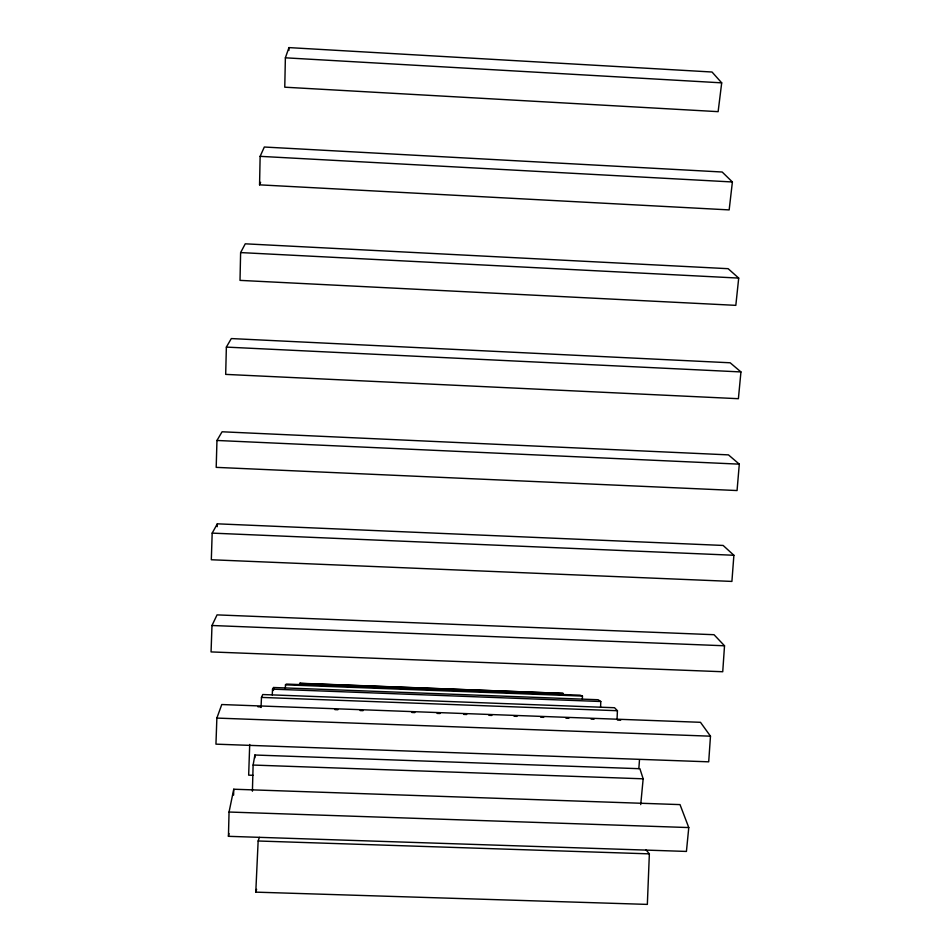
<?xml version="1.0" encoding="UTF-8"?>
<svg xmlns="http://www.w3.org/2000/svg" width="952" height="952" viewBox="0 0 952 952"><rect width="100%" height="100%" fill="white"/><g stroke="black" fill="none" stroke-linecap="round" stroke-linejoin="round"><path stroke-width="1.43" d="M259.563 184.843L260.134 156.342L264.323 147.024L722.187 172.014L732.397 181.975L729.161 209.904L259.563 184.843L260.61 182.308M285.374 57.81L284.767 87.191L718.129 111.658L721.699 82.848L712.025 72.019L288.956 47.6L285.374 57.81L721.699 82.848M240.618 252.577L240.011 280.376L735.825 305.354L738.704 278.091L728.137 268.69L245.271 243.819L240.618 252.577L738.704 278.091M288.896 50.456L288.956 47.6M226.362 347.099L225.684 374.386L738.395 398.698L740.942 371.935L730.16 362.783L231.312 338.567L226.362 347.099L740.942 371.935M228.444 836.32L229.051 812.032L233.752 789.22L680.014 804.607L688.772 827.562L686.428 851.433L228.444 836.32L228.992 833.559M233.597 795.134L233.752 789.22M252.411 791.219L253.113 765.051L254.898 755.019L639.899 768.716L643.159 778.807L640.72 804.595M254.827 757.899L254.898 755.019M216.961 440.467L216.199 467.361L737.062 490.542L739.299 464.148L728.458 454.877L222.078 431.78L216.961 440.467L739.299 464.148M212.177 533.12L211.32 559.752L731.909 581.422L733.885 555.266L723.139 545.448L217.33 523.826L212.177 533.12L733.885 555.266M217.234 526.694L217.33 523.826M249.71 744.464L248.662 775.154L253.113 775.309M582.362 698.935L582.457 696.067L580.089 695.174L286.326 684.072L285.481 684.845L285.279 689.188M211.987 625.5L211.058 651.918L722.735 671.743L724.52 645.777L714.024 634.71L217.056 614.885L211.987 625.5L724.52 645.777M216.866 718.082L215.949 744.155L708.704 761.826L710.478 736.182L700.47 722.306L221.768 704.539L216.866 718.082L710.478 736.182M600.569 707.229L600.795 701.505L598.142 699.732L273.593 687.499L272.534 689.141L272.26 694.936M646.051 849.886L649.359 853.861L647.348 904.4L255.779 892.143L258.147 840.997L259.361 837.367M261.026 707.514L261.479 697.411L262.752 694.543L614.528 707.729L617.432 710.716L617.027 719.593M273.45 690.462L273.593 687.499M638.851 768.562L639.482 759.91M255.779 892.143L256.612 889.346M229.051 812.032L688.772 827.562M258.147 840.997L649.359 853.861M253.113 765.051L643.159 778.807M257.921 706.765L260.884 706.872M334.914 709.621L337.877 709.728M360.082 710.549L363.045 710.656M411.907 712.477L414.87 712.584M437.075 713.405L440.038 713.512M463.731 714.393L466.694 714.5M488.9 715.321L491.863 715.44M514.08 716.261L517.031 716.368M540.724 717.249L543.687 717.356M565.904 718.177L568.856 718.296M591.073 719.117L594.036 719.224M617.717 720.105L620.68 720.212M285.481 684.845L582.457 696.067M272.534 689.141L600.795 701.505M261.479 697.411L617.432 710.716M260.134 156.342L732.397 181.975M300.189 683.286L299.571 683.417L563.227 693.401L300.189 683.286"/></g></svg>
